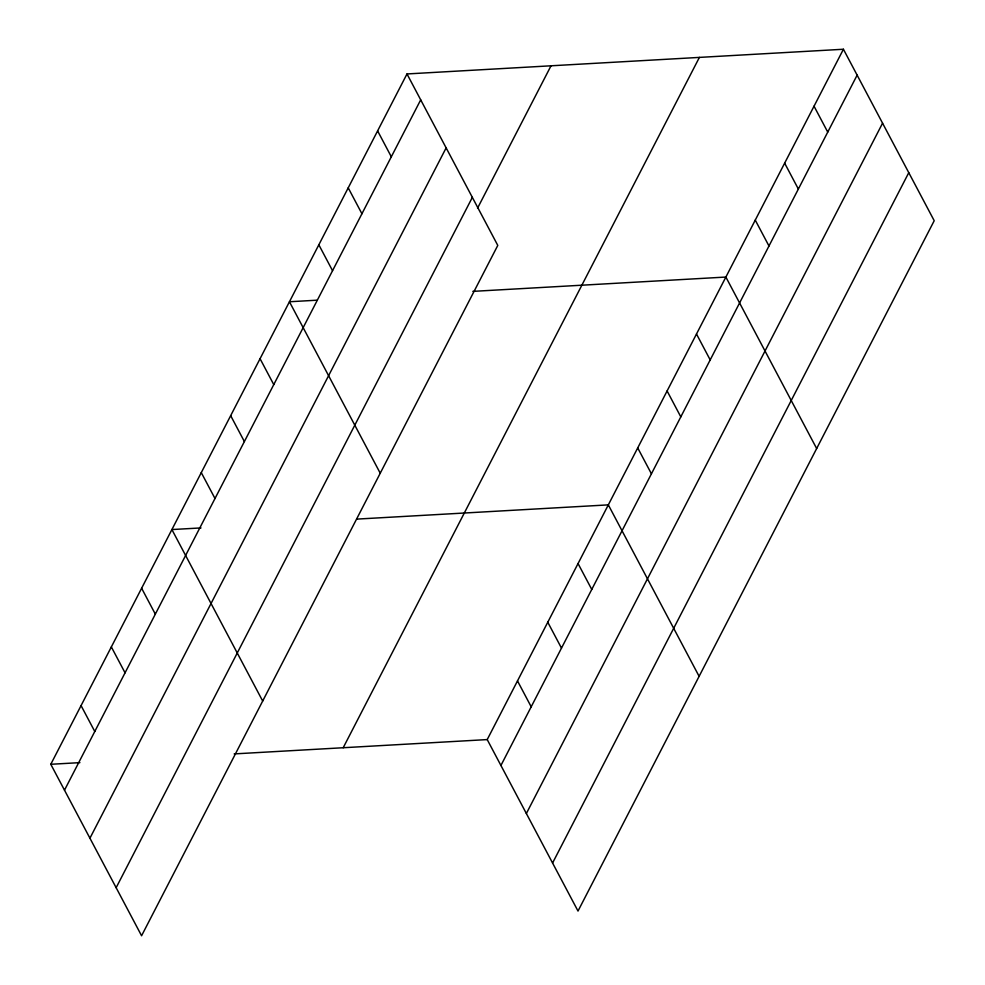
<?xml version="1.0" encoding="UTF-8"?>
<svg xmlns="http://www.w3.org/2000/svg" width="985" height="985" viewBox="0 0 985 985"><rect width="100%" height="100%" fill="white"/><g stroke="black" fill="none" stroke-linecap="round" stroke-linejoin="round"><path stroke-width="1.48" d="M406.99 73.949L497.782 245.413L141.581 935.75L50.789 764.286L406.99 73.949L843.419 49.25L934.211 220.714L578.01 911.051L487.218 739.587L843.419 49.25M64.493 790.179L420.706 99.842M89.931 838.21L446.143 147.873M116.144 887.707L472.344 197.369M477.553 208.18L551.021 65.798M343.199 747.738L699.399 57.401M500.922 765.48L857.135 75.143M526.359 813.524L882.572 123.187M552.573 863.02L908.773 172.683M317.022 300.191L289.442 301.755L380.235 473.219M472.837 291.375L725.871 277.056L816.663 448.532M201.014 527.923L171.895 529.561L262.687 701.037M356.804 519.107L608.324 504.874L699.116 676.338M50.789 764.286L79.896 762.636M234.171 753.907L487.218 739.587M814.041 106.208L827.745 132.101M784.651 163.153L798.355 189.046M755.261 220.111L768.977 246.004M696.493 334.013L710.197 359.907M667.104 390.971L680.807 416.864M637.714 447.916L651.43 473.81M377.612 130.894L391.316 156.787M578.047 563.555L591.763 589.449M348.222 187.852L361.926 213.745M547.771 622.225L561.487 648.118M318.832 244.797L332.548 270.69M517.494 680.906L531.198 706.799M260.065 358.712L273.768 384.606M230.675 415.658L244.378 441.551M201.285 472.615L215.001 498.508M141.618 588.242L155.334 614.135M111.342 646.923L125.058 672.817M81.066 705.605L94.782 731.498"/></g></svg>
